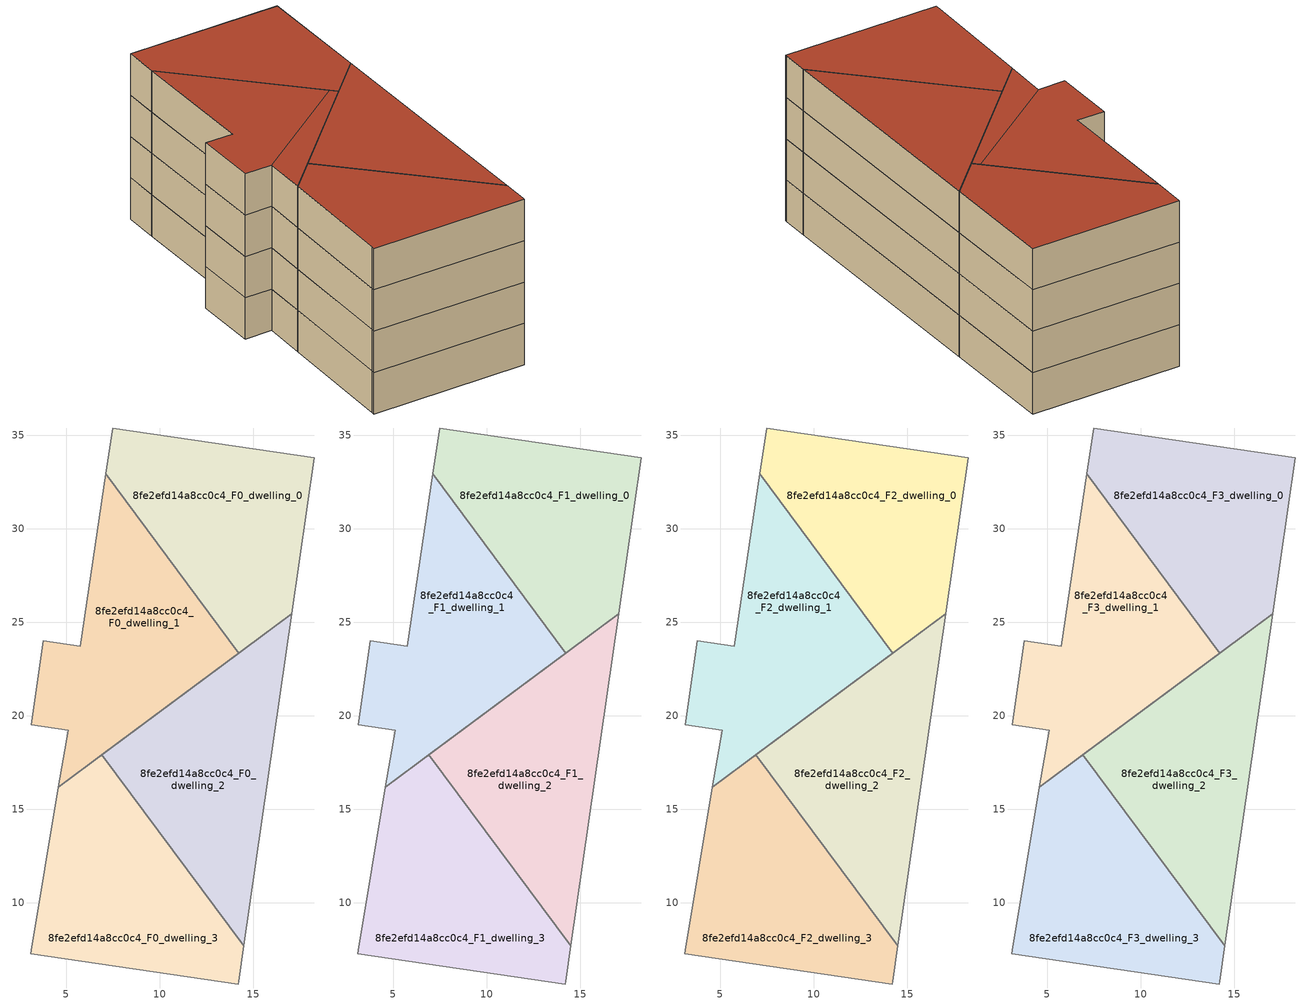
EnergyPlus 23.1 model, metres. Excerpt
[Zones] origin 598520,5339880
8fe2efd14a8cc0c4_F0_dwelling_0
 floor ground (EU_floor_Construction): 18.26,33.79 17.06,25.45 14.23,23.36 7.11,32.95 7.47,35.39 z0
 wall adiabatic (EU_wall_Construction): 14.23,23.36 17.06,25.45 18.26,33.79 7.47,35.39 7.11,32.95 z0:3
 wall to 8fe2efd14a8cc0c4_F0_dwelling_1 (EU_wall_Construction): 7.11,32.95 14.23,23.36 z0:3
8fe2efd14a8cc0c4_F0_dwelling_1
 floor ground (EU_floor_Construction): 7.11,32.95 14.23,23.36 6.45,17.58 5.09,19.24 3.12,19.53 3.78,24.02 5.76,23.73 z0; 5.09,19.24 6.45,17.58 4.58,16.19 z0
 wall adiabatic (EU_wall_Construction): 7.11,32.95 5.76,23.73 3.78,24.02 3.12,19.53 5.09,19.24 4.58,16.19 14.23,23.36 z0:3
8fe2efd14a8cc0c4_F0_dwelling_2
 floor ground (EU_floor_Construction): 17.06,25.45 14.5,7.7 6.91,17.92 z0
 wall adiabatic (EU_wall_Construction): 14.5,7.7 17.06,25.45 6.91,17.92 z0:3
 wall to 8fe2efd14a8cc0c4_F0_dwelling_3 (EU_wall_Construction): 6.91,17.92 14.5,7.7 z0:3
8fe2efd14a8cc0c4_F0_dwelling_3
 floor ground (EU_floor_Construction): 6.91,17.92 14.5,7.7 14.22,5.81 14.2,5.67 3.1,7.29 3.13,7.48 4.58,16.19 z0
 wall adiabatic (EU_wall_Construction): 6.91,17.92 4.58,16.19 3.13,7.48 3.1,7.29 14.2,5.67 14.22,5.81 14.5,7.7 z0:3
8fe2efd14a8cc0c4_F1_dwelling_0
 floor to 8fe2efd14a8cc0c4_F0_dwelling_0 (EU_floor_Construction): 18.26,33.79 17.06,25.45 14.23,23.36 7.11,32.95 7.47,35.39 z3
 wall adiabatic (EU_wall_Construction): 14.23,23.36 17.06,25.45 18.26,33.79 7.47,35.39 7.11,32.95 z3:6
 wall to 8fe2efd14a8cc0c4_F1_dwelling_1 (EU_wall_Construction): 7.11,32.95 14.23,23.36 z3:6
8fe2efd14a8cc0c4_F1_dwelling_1
 floor to 8fe2efd14a8cc0c4_F0_dwelling_1 (EU_floor_Construction): 5.09,19.24 6.45,17.58 4.58,16.19 z3; 7.11,32.95 13.9,23.81 5.09,19.24 3.12,19.53 3.78,24.02 5.76,23.73 z3; 13.9,23.81 14.23,23.36 6.45,17.58 5.09,19.24 z3
 wall adiabatic (EU_wall_Construction): 7.11,32.95 5.76,23.73 3.78,24.02 3.12,19.53 5.09,19.24 4.58,16.19 14.23,23.36 z3:6
8fe2efd14a8cc0c4_F1_dwelling_2
 floor to 8fe2efd14a8cc0c4_F0_dwelling_2 (EU_floor_Construction): 17.06,25.45 14.5,7.7 6.91,17.92 z3
 wall adiabatic (EU_wall_Construction): 14.5,7.7 17.06,25.45 6.91,17.92 z3:6
 wall to 8fe2efd14a8cc0c4_F1_dwelling_3 (EU_wall_Construction): 6.91,17.92 14.5,7.7 z3:6
8fe2efd14a8cc0c4_F1_dwelling_3
 floor to 8fe2efd14a8cc0c4_F0_dwelling_3 (EU_floor_Construction): 6.91,17.92 14.5,7.7 14.22,5.81 14.2,5.67 3.1,7.29 3.13,7.48 4.58,16.19 z3
 wall adiabatic (EU_wall_Construction): 6.91,17.92 4.58,16.19 3.13,7.48 3.1,7.29 14.2,5.67 14.22,5.81 14.5,7.7 z3:6
8fe2efd14a8cc0c4_F2_dwelling_0
 floor to 8fe2efd14a8cc0c4_F1_dwelling_0 (EU_floor_Construction): 18.26,33.79 17.06,25.45 14.23,23.36 7.11,32.95 7.47,35.39 z6
 wall adiabatic (EU_wall_Construction): 14.23,23.36 17.06,25.45 18.26,33.79 7.47,35.39 7.11,32.95 z6:9
 wall to 8fe2efd14a8cc0c4_F2_dwelling_1 (EU_wall_Construction): 7.11,32.95 14.23,23.36 z6:9
8fe2efd14a8cc0c4_F2_dwelling_1
 floor to 8fe2efd14a8cc0c4_F1_dwelling_1 (EU_floor_Construction): 5.09,19.24 6.45,17.58 4.58,16.19 z6; 7.11,32.95 13.9,23.81 5.09,19.24 3.12,19.53 3.78,24.02 5.76,23.73 z6; 13.9,23.81 14.23,23.36 6.45,17.58 5.09,19.24 z6
 wall adiabatic (EU_wall_Construction): 7.11,32.95 5.76,23.73 3.78,24.02 3.12,19.53 5.09,19.24 4.58,16.19 14.23,23.36 z6:9
8fe2efd14a8cc0c4_F2_dwelling_2
 floor to 8fe2efd14a8cc0c4_F1_dwelling_2 (EU_floor_Construction): 17.06,25.45 14.5,7.7 6.91,17.92 z6
 wall adiabatic (EU_wall_Construction): 14.5,7.7 17.06,25.45 6.91,17.92 z6:9
 wall to 8fe2efd14a8cc0c4_F2_dwelling_3 (EU_wall_Construction): 6.91,17.92 14.5,7.7 z6:9
8fe2efd14a8cc0c4_F2_dwelling_3
 floor to 8fe2efd14a8cc0c4_F1_dwelling_3 (EU_floor_Construction): 6.91,17.92 14.5,7.7 14.22,5.81 14.2,5.67 3.1,7.29 3.13,7.48 4.58,16.19 z6
 wall adiabatic (EU_wall_Construction): 6.91,17.92 4.58,16.19 3.13,7.48 3.1,7.29 14.2,5.67 14.22,5.81 14.5,7.7 z6:9
8fe2efd14a8cc0c4_F3_dwelling_0
 floor to 8fe2efd14a8cc0c4_F2_dwelling_0 (EU_floor_Construction): 18.26,33.79 17.06,25.45 14.23,23.36 7.11,32.95 7.47,35.39 z9
 wall adiabatic (EU_wall_Construction): 14.23,23.36 17.06,25.45 18.26,33.79 7.47,35.39 7.11,32.95 z9:12
 wall to 8fe2efd14a8cc0c4_F3_dwelling_1 (EU_wall_Construction): 7.11,32.95 14.23,23.36 z9:12
 roof outside (EU_roof_Construction): 17.06,25.45 18.26,33.79 7.47,35.39 7.11,32.95 14.23,23.36 z12
8fe2efd14a8cc0c4_F3_dwelling_1
 floor to 8fe2efd14a8cc0c4_F2_dwelling_1 (EU_floor_Construction): 5.09,19.24 6.45,17.58 4.58,16.19 z9; 7.11,32.95 13.9,23.81 5.09,19.24 3.12,19.53 3.78,24.02 5.76,23.73 z9; 13.9,23.81 14.23,23.36 6.45,17.58 5.09,19.24 z9
 wall adiabatic (EU_wall_Construction): 7.11,32.95 5.76,23.73 3.78,24.02 3.12,19.53 5.09,19.24 4.58,16.19 14.23,23.36 z9:12
 roof outside (EU_roof_Construction): 14.23,23.36 13.9,23.81 5.09,19.24 4.58,16.19 z12; 13.9,23.81 7.11,32.95 5.76,23.73 3.78,24.02 3.12,19.53 5.09,19.24 z12
8fe2efd14a8cc0c4_F3_dwelling_2
 floor to 8fe2efd14a8cc0c4_F2_dwelling_2 (EU_floor_Construction): 17.06,25.45 14.5,7.7 6.91,17.92 z9
 wall adiabatic (EU_wall_Construction): 14.5,7.7 17.06,25.45 6.91,17.92 z9:12
 wall to 8fe2efd14a8cc0c4_F3_dwelling_3 (EU_wall_Construction): 6.91,17.92 14.5,7.7 z9:12
 roof outside (EU_roof_Construction): 14.5,7.7 17.06,25.45 6.91,17.92 z12
8fe2efd14a8cc0c4_F3_dwelling_3
 floor to 8fe2efd14a8cc0c4_F2_dwelling_3 (EU_floor_Construction): 6.91,17.92 14.5,7.7 14.22,5.81 14.2,5.67 3.1,7.29 3.13,7.48 4.58,16.19 z9
 wall adiabatic (EU_wall_Construction): 6.91,17.92 4.58,16.19 3.13,7.48 3.1,7.29 14.2,5.67 14.22,5.81 14.5,7.7 z9:12
 roof outside (EU_roof_Construction): 14.2,5.67 14.22,5.81 14.5,7.7 6.91,17.92 4.58,16.19 3.13,7.48 3.1,7.29 z12
[Building]
EU S2 Campaign: North Axis=0; Terrain=City; Solar Distribution=FullExterior
[Site:Location]
Vienna: Latitude=48; Longitude=16.5; Time Zone=1; Elevation=183
[SizingPeriod:WeatherFileDays]
AnnualSizingPeriod: Begin Month=1; Begin Day of Month=1; End Month=12; End Day of Month=31; Day of Week for Start Day=Monday; Use Weather File Daylight Saving Period=No; Use Weather File Rain and Snow Indicators=No
[MATERIAL]
EU_InternalMass_Material: Roughness=MediumRough; Thickness=0.1; Conductivity=1; Density=1800; Specific Heat=900; Thermal Absorptance=0.9; Solar Absorptance=0.7; Visible Absorptance=0.7
[MATERIAL:NOMASS] Roughness=MediumRough; Thermal Absorptance=0.9; Solar Absorptance=0.7; Visible Absorptance=0.7
Name | Thermal Resistance
EU_wall_NoMass | 0.942466
EU_roof_NoMass | 0.551687
EU_floor_NoMass | 0.66527
[CONSTRUCTION]
EU_wall_Construction: EU_wall_NoMass
EU_roof_Construction: EU_roof_NoMass
EU_floor_Construction: EU_floor_NoMass
EU_InternalMass_Construction: EU_InternalMass_Material
[ZONE] Type=1; Multiplier=1; Ceiling Height=autocalculate; Floor Area=autocalculate; Part of Total Floor Area=Yes
Name | Volume
8fe2efd14a8cc0c4_F0_dwelling_0; 8fe2efd14a8cc0c4_F1_dwelling_0; 8fe2efd14a8cc0c4_F2_dwelling_0; 8fe2efd14a8cc0c4_F3_dwelling_0 | 241.274
8fe2efd14a8cc0c4_F0_dwelling_1 | 241.271
8fe2efd14a8cc0c4_F1_dwelling_1; 8fe2efd14a8cc0c4_F2_dwelling_1; 8fe2efd14a8cc0c4_F3_dwelling_1 | 241.273
8fe2efd14a8cc0c4_F0_dwelling_2; 8fe2efd14a8cc0c4_F1_dwelling_2; 8fe2efd14a8cc0c4_F2_dwelling_2; 8fe2efd14a8cc0c4_F3_dwelling_2 | 241.263
8fe2efd14a8cc0c4_F0_dwelling_3; 8fe2efd14a8cc0c4_F1_dwelling_3; 8fe2efd14a8cc0c4_F2_dwelling_3; 8fe2efd14a8cc0c4_F3_dwelling_3 | 241.26
[INTERNALMASS] Construction=EU_InternalMass_Construction
Name | Zone or ZoneList | Surface Area
8fe2efd14a8cc0c4_F0_dwelling_0_EU_InternalMass | 8fe2efd14a8cc0c4_F0_dwelling_0 | 80.4249
8fe2efd14a8cc0c4_F0_dwelling_1_EU_InternalMass | 8fe2efd14a8cc0c4_F0_dwelling_1 | 80.4239
8fe2efd14a8cc0c4_F0_dwelling_2_EU_InternalMass | 8fe2efd14a8cc0c4_F0_dwelling_2 | 80.4248
8fe2efd14a8cc0c4_F0_dwelling_3_EU_InternalMass | 8fe2efd14a8cc0c4_F0_dwelling_3 | 80.4189
8fe2efd14a8cc0c4_F1_dwelling_0_EU_InternalMass | 8fe2efd14a8cc0c4_F1_dwelling_0 | 80.4249
8fe2efd14a8cc0c4_F1_dwelling_1_EU_InternalMass | 8fe2efd14a8cc0c4_F1_dwelling_1 | 80.4239
8fe2efd14a8cc0c4_F1_dwelling_2_EU_InternalMass | 8fe2efd14a8cc0c4_F1_dwelling_2 | 80.4248
8fe2efd14a8cc0c4_F1_dwelling_3_EU_InternalMass | 8fe2efd14a8cc0c4_F1_dwelling_3 | 80.4189
8fe2efd14a8cc0c4_F2_dwelling_0_EU_InternalMass | 8fe2efd14a8cc0c4_F2_dwelling_0 | 80.4249
8fe2efd14a8cc0c4_F2_dwelling_1_EU_InternalMass | 8fe2efd14a8cc0c4_F2_dwelling_1 | 80.4239
8fe2efd14a8cc0c4_F2_dwelling_2_EU_InternalMass | 8fe2efd14a8cc0c4_F2_dwelling_2 | 80.4248
8fe2efd14a8cc0c4_F2_dwelling_3_EU_InternalMass | 8fe2efd14a8cc0c4_F2_dwelling_3 | 80.4189
8fe2efd14a8cc0c4_F3_dwelling_0_EU_InternalMass | 8fe2efd14a8cc0c4_F3_dwelling_0 | 80.4249
8fe2efd14a8cc0c4_F3_dwelling_1_EU_InternalMass | 8fe2efd14a8cc0c4_F3_dwelling_1 | 80.4239
8fe2efd14a8cc0c4_F3_dwelling_2_EU_InternalMass | 8fe2efd14a8cc0c4_F3_dwelling_2 | 80.4248
8fe2efd14a8cc0c4_F3_dwelling_3_EU_InternalMass | 8fe2efd14a8cc0c4_F3_dwelling_3 | 80.4189
[OTHEREQUIPMENT] Fuel Type=Electricity; Design Level Calculation Method=Watts/Area; Power per Zone Floor Area=1; Fraction Latent=0; Fraction Radiant=0; Fraction Lost=0; Carbon Dioxide Generation Rate=0; EndUse Subcategory=EU_Step8_InternalGains
Name | Zone or ZoneList or Space or SpaceList | Schedule
EU_Step8_InternalGain_8fe2efd14a8cc0c4_F0_dwelling_0_f000 | 8fe2efd14a8cc0c4_F0_dwelling_0 | EU_Step8_GainSchedule_8fe2efd14a8cc0c4_F0_dwelling_0_f000
EU_Step8_InternalGain_8fe2efd14a8cc0c4_F0_dwelling_1_f000 | 8fe2efd14a8cc0c4_F0_dwelling_1 | EU_Step8_GainSchedule_8fe2efd14a8cc0c4_F0_dwelling_1_f000
EU_Step8_InternalGain_8fe2efd14a8cc0c4_F0_dwelling_2_f000 | 8fe2efd14a8cc0c4_F0_dwelling_2 | EU_Step8_GainSchedule_8fe2efd14a8cc0c4_F0_dwelling_2_f000
EU_Step8_InternalGain_8fe2efd14a8cc0c4_F0_dwelling_3_f000 | 8fe2efd14a8cc0c4_F0_dwelling_3 | EU_Step8_GainSchedule_8fe2efd14a8cc0c4_F0_dwelling_3_f000
EU_Step8_InternalGain_8fe2efd14a8cc0c4_F1_dwelling_0_f000 | 8fe2efd14a8cc0c4_F1_dwelling_0 | EU_Step8_GainSchedule_8fe2efd14a8cc0c4_F1_dwelling_0_f000
EU_Step8_InternalGain_8fe2efd14a8cc0c4_F1_dwelling_1_f000 | 8fe2efd14a8cc0c4_F1_dwelling_1 | EU_Step8_GainSchedule_8fe2efd14a8cc0c4_F1_dwelling_1_f000
EU_Step8_InternalGain_8fe2efd14a8cc0c4_F1_dwelling_2_f000 | 8fe2efd14a8cc0c4_F1_dwelling_2 | EU_Step8_GainSchedule_8fe2efd14a8cc0c4_F1_dwelling_2_f000
EU_Step8_InternalGain_8fe2efd14a8cc0c4_F1_dwelling_3_f000 | 8fe2efd14a8cc0c4_F1_dwelling_3 | EU_Step8_GainSchedule_8fe2efd14a8cc0c4_F1_dwelling_3_f000
EU_Step8_InternalGain_8fe2efd14a8cc0c4_F2_dwelling_0_f000 | 8fe2efd14a8cc0c4_F2_dwelling_0 | EU_Step8_GainSchedule_8fe2efd14a8cc0c4_F2_dwelling_0_f000
EU_Step8_InternalGain_8fe2efd14a8cc0c4_F2_dwelling_1_f000 | 8fe2efd14a8cc0c4_F2_dwelling_1 | EU_Step8_GainSchedule_8fe2efd14a8cc0c4_F2_dwelling_1_f000
EU_Step8_InternalGain_8fe2efd14a8cc0c4_F2_dwelling_2_f000 | 8fe2efd14a8cc0c4_F2_dwelling_2 | EU_Step8_GainSchedule_8fe2efd14a8cc0c4_F2_dwelling_2_f000
EU_Step8_InternalGain_8fe2efd14a8cc0c4_F2_dwelling_3_f000 | 8fe2efd14a8cc0c4_F2_dwelling_3 | EU_Step8_GainSchedule_8fe2efd14a8cc0c4_F2_dwelling_3_f000
EU_Step8_InternalGain_8fe2efd14a8cc0c4_F3_dwelling_0_f000 | 8fe2efd14a8cc0c4_F3_dwelling_0 | EU_Step8_GainSchedule_8fe2efd14a8cc0c4_F3_dwelling_0_f000
EU_Step8_InternalGain_8fe2efd14a8cc0c4_F3_dwelling_1_f000 | 8fe2efd14a8cc0c4_F3_dwelling_1 | EU_Step8_GainSchedule_8fe2efd14a8cc0c4_F3_dwelling_1_f000
EU_Step8_InternalGain_8fe2efd14a8cc0c4_F3_dwelling_2_f000 | 8fe2efd14a8cc0c4_F3_dwelling_2 | EU_Step8_GainSchedule_8fe2efd14a8cc0c4_F3_dwelling_2_f000
EU_Step8_InternalGain_8fe2efd14a8cc0c4_F3_dwelling_3_f000 | 8fe2efd14a8cc0c4_F3_dwelling_3 | EU_Step8_GainSchedule_8fe2efd14a8cc0c4_F3_dwelling_3_f000
[ZONEVENTILATION:DESIGNFLOWRATE] Schedule=EU_AlwaysOn; Design Flow Rate Calculation Method=AirChanges/Hour; Air Changes per Hour=0.530523; Ventilation Type=Natural; Fan Pressure Rise=0; Fan Total Efficiency=1; Constant Term Coefficient=1; Temperature Term Coefficient=0; Velocity Term Coefficient=0; Velocity Squared Term Coefficient=0; Minimum Indoor Temperature=-100; Maximum Indoor Temperature=100; Delta Temperature=-100; Minimum Outdoor Temperature=-100; Maximum Outdoor Temperature=100; Maximum Wind Speed=40
Name | Zone or ZoneList or Space or SpaceList
EU_ConstantAir_8fe2efd14a8cc0c4_F0_dwelling_0 | 8fe2efd14a8cc0c4_F0_dwelling_0
EU_ConstantAir_8fe2efd14a8cc0c4_F0_dwelling_1 | 8fe2efd14a8cc0c4_F0_dwelling_1
EU_ConstantAir_8fe2efd14a8cc0c4_F0_dwelling_2 | 8fe2efd14a8cc0c4_F0_dwelling_2
EU_ConstantAir_8fe2efd14a8cc0c4_F0_dwelling_3 | 8fe2efd14a8cc0c4_F0_dwelling_3
EU_ConstantAir_8fe2efd14a8cc0c4_F1_dwelling_0 | 8fe2efd14a8cc0c4_F1_dwelling_0
EU_ConstantAir_8fe2efd14a8cc0c4_F1_dwelling_1 | 8fe2efd14a8cc0c4_F1_dwelling_1
EU_ConstantAir_8fe2efd14a8cc0c4_F1_dwelling_2 | 8fe2efd14a8cc0c4_F1_dwelling_2
EU_ConstantAir_8fe2efd14a8cc0c4_F1_dwelling_3 | 8fe2efd14a8cc0c4_F1_dwelling_3
EU_ConstantAir_8fe2efd14a8cc0c4_F2_dwelling_0 | 8fe2efd14a8cc0c4_F2_dwelling_0
EU_ConstantAir_8fe2efd14a8cc0c4_F2_dwelling_1 | 8fe2efd14a8cc0c4_F2_dwelling_1
EU_ConstantAir_8fe2efd14a8cc0c4_F2_dwelling_2 | 8fe2efd14a8cc0c4_F2_dwelling_2
EU_ConstantAir_8fe2efd14a8cc0c4_F2_dwelling_3 | 8fe2efd14a8cc0c4_F2_dwelling_3
EU_ConstantAir_8fe2efd14a8cc0c4_F3_dwelling_0 | 8fe2efd14a8cc0c4_F3_dwelling_0
EU_ConstantAir_8fe2efd14a8cc0c4_F3_dwelling_1 | 8fe2efd14a8cc0c4_F3_dwelling_1
EU_ConstantAir_8fe2efd14a8cc0c4_F3_dwelling_2 | 8fe2efd14a8cc0c4_F3_dwelling_2
EU_ConstantAir_8fe2efd14a8cc0c4_F3_dwelling_3 | 8fe2efd14a8cc0c4_F3_dwelling_3
[HVACTEMPLATE:THERMOSTAT] Constant Heating Setpoint=20; Constant Cooling Setpoint=50
EU_HeatOnly_8fe2efd14a8cc0c4_F0_dwelling_0; EU_HeatOnly_8fe2efd14a8cc0c4_F0_dwelling_1; EU_HeatOnly_8fe2efd14a8cc0c4_F0_dwelling_2; EU_HeatOnly_8fe2efd14a8cc0c4_F0_dwelling_3; EU_HeatOnly_8fe2efd14a8cc0c4_F1_dwelling_0; EU_HeatOnly_8fe2efd14a8cc0c4_F1_dwelling_1; EU_HeatOnly_8fe2efd14a8cc0c4_F1_dwelling_2; EU_HeatOnly_8fe2efd14a8cc0c4_F1_dwelling_3; EU_HeatOnly_8fe2efd14a8cc0c4_F2_dwelling_0; EU_HeatOnly_8fe2efd14a8cc0c4_F2_dwelling_1; EU_HeatOnly_8fe2efd14a8cc0c4_F2_dwelling_2; EU_HeatOnly_8fe2efd14a8cc0c4_F2_dwelling_3; EU_HeatOnly_8fe2efd14a8cc0c4_F3_dwelling_0; EU_HeatOnly_8fe2efd14a8cc0c4_F3_dwelling_1; EU_HeatOnly_8fe2efd14a8cc0c4_F3_dwelling_2; EU_HeatOnly_8fe2efd14a8cc0c4_F3_dwelling_3
[HVACTEMPLATE:ZONE:IDEALLOADSAIRSYSTEM] System Availability Schedule=EU_AlwaysOn; Maximum Heating Supply Air Temperature=50; Minimum Cooling Supply Air Temperature=13; Maximum Heating Supply Air Humidity Ratio=0.0156; Minimum Cooling Supply Air Humidity Ratio=0.0077; Heating Limit=NoLimit; Cooling Limit=NoLimit; Heating Availability Schedule=EU_AlwaysOn; Cooling Availability Schedule=EU_CoolingOff; Dehumidification Control Type=ConstantSensibleHeatRatio; Cooling Sensible Heat Ratio=0.7; Dehumidification Setpoint=60; Humidification Control Type=None; Humidification Setpoint=30; Outdoor Air Method=None; Outdoor Air Flow Rate per Person=0.00944; Outdoor Air Flow Rate per Zone Floor Area=0; Outdoor Air Flow Rate per Zone=0; Demand Controlled Ventilation Type=None; Outdoor Air Economizer Type=NoEconomizer; Heat Recovery Type=None; Sensible Heat Recovery Effectiveness=0.7; Latent Heat Recovery Effectiveness=0.65
Name | Template Thermostat
8fe2efd14a8cc0c4_F0_dwelling_0 | EU_HeatOnly_8fe2efd14a8cc0c4_F0_dwelling_0
8fe2efd14a8cc0c4_F0_dwelling_1 | EU_HeatOnly_8fe2efd14a8cc0c4_F0_dwelling_1
8fe2efd14a8cc0c4_F0_dwelling_2 | EU_HeatOnly_8fe2efd14a8cc0c4_F0_dwelling_2
8fe2efd14a8cc0c4_F0_dwelling_3 | EU_HeatOnly_8fe2efd14a8cc0c4_F0_dwelling_3
8fe2efd14a8cc0c4_F1_dwelling_0 | EU_HeatOnly_8fe2efd14a8cc0c4_F1_dwelling_0
8fe2efd14a8cc0c4_F1_dwelling_1 | EU_HeatOnly_8fe2efd14a8cc0c4_F1_dwelling_1
8fe2efd14a8cc0c4_F1_dwelling_2 | EU_HeatOnly_8fe2efd14a8cc0c4_F1_dwelling_2
8fe2efd14a8cc0c4_F1_dwelling_3 | EU_HeatOnly_8fe2efd14a8cc0c4_F1_dwelling_3
8fe2efd14a8cc0c4_F2_dwelling_0 | EU_HeatOnly_8fe2efd14a8cc0c4_F2_dwelling_0
8fe2efd14a8cc0c4_F2_dwelling_1 | EU_HeatOnly_8fe2efd14a8cc0c4_F2_dwelling_1
8fe2efd14a8cc0c4_F2_dwelling_2 | EU_HeatOnly_8fe2efd14a8cc0c4_F2_dwelling_2
8fe2efd14a8cc0c4_F2_dwelling_3 | EU_HeatOnly_8fe2efd14a8cc0c4_F2_dwelling_3
8fe2efd14a8cc0c4_F3_dwelling_0 | EU_HeatOnly_8fe2efd14a8cc0c4_F3_dwelling_0
8fe2efd14a8cc0c4_F3_dwelling_1 | EU_HeatOnly_8fe2efd14a8cc0c4_F3_dwelling_1
8fe2efd14a8cc0c4_F3_dwelling_2 | EU_HeatOnly_8fe2efd14a8cc0c4_F3_dwelling_2
8fe2efd14a8cc0c4_F3_dwelling_3 | EU_HeatOnly_8fe2efd14a8cc0c4_F3_dwelling_3
[SIZING:ZONE] Zone Cooling Design Supply Air Temperature Input Method=SupplyAirTemperature; Zone Cooling Design Supply Air Temperature=13; Zone Heating Design Supply Air Temperature Input Method=SupplyAirTemperature; Zone Heating Design Supply Air Temperature=50; Zone Cooling Design Supply Air Humidity Ratio=0.008; Zone Heating Design Supply Air Humidity Ratio=0.008; Cooling Design Air Flow Method=DesignDay; Cooling Design Air Flow Rate=0; Cooling Minimum Air Flow per Zone Floor Area=0.000762; Cooling Minimum Air Flow=0; Cooling Minimum Air Flow Fraction=0.2; Heating Design Air Flow Method=DesignDay; Heating Design Air Flow Rate=0; Heating Maximum Air Flow per Zone Floor Area=0.002032; Heating Maximum Air Flow=0.141576; Heating Maximum Air Flow Fraction=0.3; Account for Dedicated Outdoor Air System=No; Dedicated Outdoor Air System Control Strategy=NeutralSupplyAir; Dedicated Outdoor Air Low Setpoint Temperature for Design=autosize; Dedicated Outdoor Air High Setpoint Temperature for Design=autosize; Zone Load Sizing Method=Sensible Load Only No Latent Load; Zone Latent Cooling Design Supply Air Humidity Ratio Input Method=HumidityRatioDifference; Zone Cooling Design Supply Air Humidity Ratio Difference=0.005; Zone Latent Heating Design Supply Air Humidity Ratio Input Method=HumidityRatioDifference; Zone Humidification Design Supply Air Humidity Ratio Difference=0.005
8fe2efd14a8cc0c4_F0_dwelling_0; 8fe2efd14a8cc0c4_F0_dwelling_1; 8fe2efd14a8cc0c4_F0_dwelling_2; 8fe2efd14a8cc0c4_F0_dwelling_3; 8fe2efd14a8cc0c4_F1_dwelling_0; 8fe2efd14a8cc0c4_F1_dwelling_1; 8fe2efd14a8cc0c4_F1_dwelling_2; 8fe2efd14a8cc0c4_F1_dwelling_3; 8fe2efd14a8cc0c4_F2_dwelling_0; 8fe2efd14a8cc0c4_F2_dwelling_1; 8fe2efd14a8cc0c4_F2_dwelling_2; 8fe2efd14a8cc0c4_F2_dwelling_3; 8fe2efd14a8cc0c4_F3_dwelling_0; 8fe2efd14a8cc0c4_F3_dwelling_1; 8fe2efd14a8cc0c4_F3_dwelling_2; 8fe2efd14a8cc0c4_F3_dwelling_3
[SCHEDULE:CONSTANT]
Name | Hourly Value
EU_AlwaysOn | 1
EU_CoolingOff | 0
[SCHEDULE:FILE] Column Number=1; Rows to Skip at Top=0; Number of Hours of Data=8760; Column Separator=Comma; Interpolate to Timestep=No; Minutes per Item=60; Adjust Schedule for Daylight Savings=Yes
Name | File
EU_Step8_GainSchedule_8fe2efd14a8cc0c4_F0_dwelling_0_f000 | ../../schedules/8fe2efd14a8cc0c4/8fe2efd14a8cc0c4_F0_dwelling_0_f000_gain.csv
EU_Step8_GainSchedule_8fe2efd14a8cc0c4_F0_dwelling_1_f000 | ../../schedules/8fe2efd14a8cc0c4/8fe2efd14a8cc0c4_F0_dwelling_1_f000_gain.csv
EU_Step8_GainSchedule_8fe2efd14a8cc0c4_F0_dwelling_2_f000 | ../../schedules/8fe2efd14a8cc0c4/8fe2efd14a8cc0c4_F0_dwelling_2_f000_gain.csv
EU_Step8_GainSchedule_8fe2efd14a8cc0c4_F0_dwelling_3_f000 | ../../schedules/8fe2efd14a8cc0c4/8fe2efd14a8cc0c4_F0_dwelling_3_f000_gain.csv
EU_Step8_GainSchedule_8fe2efd14a8cc0c4_F1_dwelling_0_f000 | ../../schedules/8fe2efd14a8cc0c4/8fe2efd14a8cc0c4_F1_dwelling_0_f000_gain.csv
EU_Step8_GainSchedule_8fe2efd14a8cc0c4_F1_dwelling_1_f000 | ../../schedules/8fe2efd14a8cc0c4/8fe2efd14a8cc0c4_F1_dwelling_1_f000_gain.csv
EU_Step8_GainSchedule_8fe2efd14a8cc0c4_F1_dwelling_2_f000 | ../../schedules/8fe2efd14a8cc0c4/8fe2efd14a8cc0c4_F1_dwelling_2_f000_gain.csv
EU_Step8_GainSchedule_8fe2efd14a8cc0c4_F1_dwelling_3_f000 | ../../schedules/8fe2efd14a8cc0c4/8fe2efd14a8cc0c4_F1_dwelling_3_f000_gain.csv
EU_Step8_GainSchedule_8fe2efd14a8cc0c4_F2_dwelling_0_f000 | ../../schedules/8fe2efd14a8cc0c4/8fe2efd14a8cc0c4_F2_dwelling_0_f000_gain.csv
EU_Step8_GainSchedule_8fe2efd14a8cc0c4_F2_dwelling_1_f000 | ../../schedules/8fe2efd14a8cc0c4/8fe2efd14a8cc0c4_F2_dwelling_1_f000_gain.csv
EU_Step8_GainSchedule_8fe2efd14a8cc0c4_F2_dwelling_2_f000 | ../../schedules/8fe2efd14a8cc0c4/8fe2efd14a8cc0c4_F2_dwelling_2_f000_gain.csv
EU_Step8_GainSchedule_8fe2efd14a8cc0c4_F2_dwelling_3_f000 | ../../schedules/8fe2efd14a8cc0c4/8fe2efd14a8cc0c4_F2_dwelling_3_f000_gain.csv
EU_Step8_GainSchedule_8fe2efd14a8cc0c4_F3_dwelling_0_f000 | ../../schedules/8fe2efd14a8cc0c4/8fe2efd14a8cc0c4_F3_dwelling_0_f000_gain.csv
EU_Step8_GainSchedule_8fe2efd14a8cc0c4_F3_dwelling_1_f000 | ../../schedules/8fe2efd14a8cc0c4/8fe2efd14a8cc0c4_F3_dwelling_1_f000_gain.csv
EU_Step8_GainSchedule_8fe2efd14a8cc0c4_F3_dwelling_2_f000 | ../../schedules/8fe2efd14a8cc0c4/8fe2efd14a8cc0c4_F3_dwelling_2_f000_gain.csv
EU_Step8_GainSchedule_8fe2efd14a8cc0c4_F3_dwelling_3_f000 | ../../schedules/8fe2efd14a8cc0c4/8fe2efd14a8cc0c4_F3_dwelling_3_f000_gain.csv
